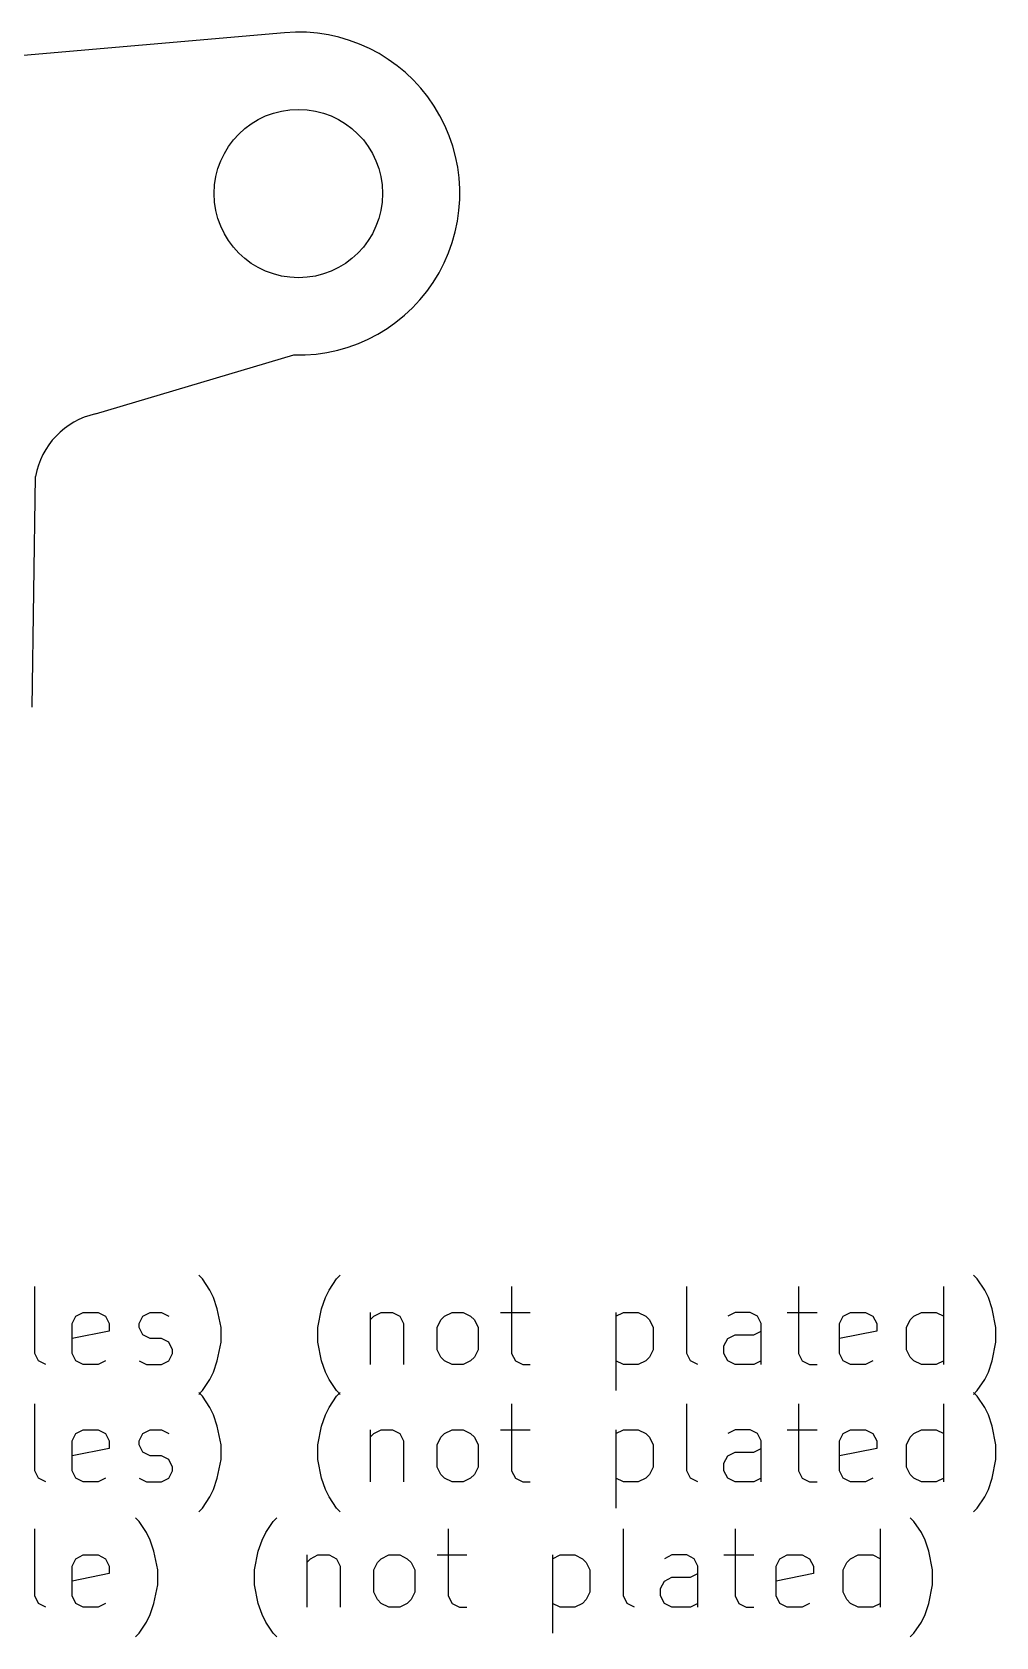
# Model space of a CAD drawing. Extents: x 113.9 to 184.1, y -120.5 to -69.2.
# Drawn here: x 159.42 to 184.05, y -120.46 to -79.43 of the extents above; entities that cross this region are included whole.
import ezdxf

# ---------------------------------------------------------------- set-up
doc = ezdxf.new("R2010")
doc.units = 0
doc.layers.add('BLACK', color=7, linetype='CONTINUOUS')

msp = doc.modelspace()

# ---------------------------------------------------------------- linework, layer by layer
at = {"layer": 'BLACK', "linetype": 'CONTINUOUS'}
for p, q in [((165.863593, -79.450472), (158.607673, -80.085282)), ((161.032214, -89.195196), (166.107598, -87.688143)), ((159.415035, -96.692033), (159.503261, -90.792896)), ((159.483334, -113.215182), (159.483334, -111.500897)), ((163.769049, -111.31042), (163.673811, -111.215182)), ((163.959525, -111.596135), (163.769049, -111.31042)), ((164.054763, -111.786611), (163.959525, -111.596135)), ((166.911906, -111.786611), (167.007144, -111.596135)), ((167.007144, -111.596135), (167.19762, -111.31042)), ((167.19762, -111.31042), (167.292859, -111.215182)), ((171.673811, -111.500897), (171.673811, -113.215182)), ((176.150002, -113.215182), (176.150002, -111.500897)), ((179.007145, -111.500897), (179.007145, -113.215182)), ((182.721431, -113.500897), (182.721431, -111.500897)), ((183.578574, -111.31042), (183.483336, -111.215182)), ((183.76905, -111.596135), (183.578574, -111.31042)), ((183.864288, -111.786611), (183.76905, -111.596135)), ((164.150001, -112.072325), (164.054763, -111.786611)), ((166.816668, -112.072325), (166.911906, -111.786611)), ((183.959526, -112.072325), (183.864288, -111.786611)), ((160.435715, -112.453278), (160.530953, -112.262801)), ((160.530953, -112.262801), (160.721429, -112.167563)), ((160.721429, -112.167563), (161.102382, -112.167563)), ((161.102382, -112.167563), (161.292858, -112.262801)), ((161.292858, -112.262801), (161.388096, -112.453278)), ((162.150001, -112.453278), (162.245239, -112.262801)), ((162.245239, -112.262801), (162.435715, -112.167563)), ((162.435715, -112.167563), (162.721429, -112.167563)), ((162.721429, -112.167563), (162.911906, -112.262801)), ((164.245239, -112.548516), (164.150001, -112.072325)), ((166.72143, -112.548516), (166.816668, -112.072325)), ((168.054763, -112.167563), (168.054763, -113.500897)), ((168.054763, -112.358039), (168.150001, -112.262801)), ((168.150001, -112.262801), (168.340477, -112.167563)), ((168.340477, -112.167563), (168.626192, -112.167563)), ((168.626192, -112.167563), (168.816668, -112.262801)), ((168.816668, -112.262801), (168.911906, -112.453278)), ((169.769049, -112.548516), (169.864287, -112.358039)), ((169.864287, -112.358039), (169.959525, -112.262801)), ((169.959525, -112.262801), (170.150001, -112.167563)), ((170.150001, -112.167563), (170.435716, -112.167563)), ((170.435716, -112.167563), (170.626192, -112.262801)), ((170.626192, -112.262801), (170.72143, -112.358039)), ((170.72143, -112.358039), (170.816668, -112.548516)), ((171.388097, -112.167563), (172.150001, -112.167563)), ((174.340478, -112.167563), (174.340478, -114.167563)), ((174.340478, -112.262801), (174.530954, -112.167563)), ((174.530954, -112.167563), (174.911907, -112.167563)), ((174.911907, -112.167563), (175.102383, -112.262801)), ((175.102383, -112.262801), (175.197621, -112.358039)), ((175.197621, -112.358039), (175.292859, -112.548516)), ((177.388097, -112.167563), (177.197621, -112.262801)), ((177.76905, -112.167563), (177.388097, -112.167563)), ((177.959526, -112.262801), (177.76905, -112.167563)), ((178.054764, -112.453278), (177.959526, -112.262801)), ((178.721431, -112.167563), (179.483335, -112.167563)), ((180.054764, -112.453278), (180.150002, -112.262801)), ((180.150002, -112.262801), (180.340478, -112.167563)), ((180.340478, -112.167563), (180.721431, -112.167563)), ((180.721431, -112.167563), (180.911907, -112.262801)), ((180.911907, -112.262801), (181.007145, -112.453278)), ((181.76905, -112.548516), (181.864288, -112.358039)), ((181.864288, -112.358039), (181.959526, -112.262801)), ((181.959526, -112.262801), (182.150002, -112.167563)), ((182.150002, -112.167563), (182.530955, -112.167563)), ((182.530955, -112.167563), (182.721431, -112.262801)), ((184.054764, -112.548516), (183.959526, -112.072325)), ((160.435715, -113.215182), (160.435715, -112.453278)), ((161.388096, -112.643754), (160.435715, -112.83423)), ((161.388096, -112.453278), (161.388096, -112.643754)), ((162.150001, -112.548516), (162.150001, -112.453278)), ((162.245239, -112.738992), (162.150001, -112.548516)), ((162.435715, -112.83423), (162.245239, -112.738992)), ((164.245239, -112.929468), (164.245239, -112.548516)), ((166.72143, -112.929468), (166.72143, -112.548516)), ((168.911906, -112.453278), (168.911906, -113.500897)), ((169.769049, -113.119944), (169.769049, -112.548516)), ((170.816668, -112.548516), (170.816668, -113.119944)), ((175.292859, -112.548516), (175.292859, -113.119944)), ((177.197621, -112.83423), (177.388097, -112.738992)), ((177.388097, -112.738992), (177.864288, -112.738992)), ((177.864288, -112.738992), (178.054764, -112.643754)), ((178.054764, -113.500897), (178.054764, -112.453278)), ((180.054764, -113.215182), (180.054764, -112.453278)), ((181.007145, -112.643754), (180.054764, -112.83423)), ((181.007145, -112.453278), (181.007145, -112.643754)), ((181.76905, -113.119944), (181.76905, -112.548516)), ((184.054764, -112.929468), (184.054764, -112.548516)), ((159.578572, -113.405659), (159.483334, -113.215182)), ((160.530953, -113.405659), (160.435715, -113.215182)), ((162.721429, -112.83423), (162.435715, -112.83423)), ((162.911906, -112.929468), (162.721429, -112.83423)), ((163.007144, -113.119944), (162.911906, -112.929468)), ((162.911906, -113.405659), (163.007144, -113.215182)), ((163.007144, -113.215182), (163.007144, -113.119944)), ((164.150001, -113.405659), (164.245239, -112.929468)), ((166.816668, -113.405659), (166.72143, -112.929468)), ((169.864287, -113.31042), (169.769049, -113.119944)), ((170.816668, -113.119944), (170.72143, -113.31042)), ((171.673811, -113.215182), (171.769049, -113.405659)), ((175.292859, -113.119944), (175.197621, -113.31042)), ((176.24524, -113.405659), (176.150002, -113.215182)), ((177.102383, -113.024706), (177.197621, -112.83423)), ((177.102383, -113.215182), (177.102383, -113.024706)), ((177.197621, -113.405659), (177.102383, -113.215182)), ((179.007145, -113.215182), (179.102383, -113.405659)), ((180.150002, -113.405659), (180.054764, -113.215182)), ((181.864288, -113.31042), (181.76905, -113.119944)), ((183.959526, -113.405659), (184.054764, -112.929468)), ((159.769048, -113.500897), (159.578572, -113.405659)), ((160.721429, -113.500897), (160.530953, -113.405659)), ((161.102382, -113.500897), (160.721429, -113.500897)), ((161.292858, -113.405659), (161.102382, -113.500897)), ((162.150001, -113.405659), (162.340477, -113.500897)), ((162.340477, -113.500897), (162.721429, -113.500897)), ((162.721429, -113.500897), (162.911906, -113.405659)), ((164.054763, -113.691373), (164.150001, -113.405659)), ((166.911906, -113.691373), (166.816668, -113.405659)), ((169.959525, -113.405659), (169.864287, -113.31042)), ((170.150001, -113.500897), (169.959525, -113.405659)), ((170.435716, -113.500897), (170.150001, -113.500897)), ((170.626192, -113.405659), (170.435716, -113.500897)), ((170.72143, -113.31042), (170.626192, -113.405659)), ((171.769049, -113.405659), (171.959525, -113.500897)), ((171.959525, -113.500897), (172.150001, -113.500897)), ((174.530954, -113.500897), (174.340478, -113.405659)), ((174.911907, -113.500897), (174.530954, -113.500897)), ((175.102383, -113.405659), (174.911907, -113.500897)), ((175.197621, -113.31042), (175.102383, -113.405659)), ((176.435716, -113.500897), (176.24524, -113.405659)), ((177.388097, -113.500897), (177.197621, -113.405659)), ((177.864288, -113.500897), (177.388097, -113.500897)), ((178.054764, -113.405659), (177.864288, -113.500897)), ((179.102383, -113.405659), (179.292859, -113.500897)), ((179.292859, -113.500897), (179.483335, -113.500897)), ((180.340478, -113.500897), (180.150002, -113.405659)), ((180.721431, -113.500897), (180.340478, -113.500897)), ((180.911907, -113.405659), (180.721431, -113.500897)), ((181.959526, -113.405659), (181.864288, -113.31042)), ((182.150002, -113.500897), (181.959526, -113.405659)), ((182.530955, -113.500897), (182.150002, -113.500897)), ((182.721431, -113.405659), (182.530955, -113.500897)), ((183.864288, -113.691373), (183.959526, -113.405659)), ((163.769049, -114.167563), (163.959525, -113.881849)), ((163.959525, -113.881849), (164.054763, -113.691373)), ((167.007144, -113.881849), (166.911906, -113.691373)), ((167.19762, -114.167563), (167.007144, -113.881849)), ((183.578574, -114.167563), (183.76905, -113.881849)), ((183.76905, -113.881849), (183.864288, -113.691373)), ((163.673811, -114.262801), (163.769049, -114.167563)), ((163.769049, -114.31042), (163.673811, -114.215182)), ((163.959525, -114.596135), (163.769049, -114.31042)), ((167.007144, -114.596135), (167.19762, -114.31042)), ((167.292859, -114.262801), (167.19762, -114.167563)), ((167.19762, -114.31042), (167.292859, -114.215182)), ((183.483336, -114.262801), (183.578574, -114.167563)), ((183.578574, -114.31042), (183.483336, -114.215182)), ((183.76905, -114.596135), (183.578574, -114.31042)), ((159.483334, -116.215182), (159.483334, -114.500897)), ((164.054763, -114.786611), (163.959525, -114.596135)), ((164.150001, -115.072325), (164.054763, -114.786611)), ((166.816668, -115.072325), (166.911906, -114.786611)), ((166.911906, -114.786611), (167.007144, -114.596135)), ((171.673811, -114.500897), (171.673811, -116.215182)), ((176.150002, -116.215182), (176.150002, -114.500897)), ((179.007145, -114.500897), (179.007145, -116.215182)), ((182.721431, -116.500897), (182.721431, -114.500897)), ((183.864288, -114.786611), (183.76905, -114.596135)), ((183.959526, -115.072325), (183.864288, -114.786611)), ((160.435715, -115.453278), (160.530953, -115.262801)), ((160.530953, -115.262801), (160.721429, -115.167563)), ((160.721429, -115.167563), (161.102382, -115.167563)), ((161.102382, -115.167563), (161.292858, -115.262801)), ((161.292858, -115.262801), (161.388096, -115.453278)), ((162.150001, -115.453278), (162.245239, -115.262801)), ((162.245239, -115.262801), (162.435715, -115.167563)), ((162.435715, -115.167563), (162.721429, -115.167563)), ((162.721429, -115.167563), (162.911906, -115.262801)), ((164.245239, -115.548516), (164.150001, -115.072325)), ((166.72143, -115.548516), (166.816668, -115.072325)), ((168.054763, -115.167563), (168.054763, -116.500897)), ((168.054763, -115.358039), (168.150001, -115.262801)), ((168.150001, -115.262801), (168.340477, -115.167563)), ((168.340477, -115.167563), (168.626192, -115.167563)), ((168.626192, -115.167563), (168.816668, -115.262801)), ((168.816668, -115.262801), (168.911906, -115.453278)), ((169.864287, -115.358039), (169.959525, -115.262801)), ((169.959525, -115.262801), (170.150001, -115.167563)), ((170.150001, -115.167563), (170.435716, -115.167563)), ((170.435716, -115.167563), (170.626192, -115.262801)), ((170.626192, -115.262801), (170.72143, -115.358039)), ((171.388097, -115.167563), (172.150001, -115.167563)), ((174.340478, -115.167563), (174.340478, -117.167563)), ((174.340478, -115.262801), (174.530954, -115.167563)), ((174.530954, -115.167563), (174.911907, -115.167563)), ((174.911907, -115.167563), (175.102383, -115.262801)), ((175.102383, -115.262801), (175.197621, -115.358039)), ((177.388097, -115.167563), (177.197621, -115.262801)), ((177.76905, -115.167563), (177.388097, -115.167563)), ((177.959526, -115.262801), (177.76905, -115.167563)), ((178.054764, -115.453278), (177.959526, -115.262801)), ((178.721431, -115.167563), (179.483335, -115.167563)), ((180.054764, -115.453278), (180.150002, -115.262801)), ((180.150002, -115.262801), (180.340478, -115.167563)), ((180.340478, -115.167563), (180.721431, -115.167563)), ((180.721431, -115.167563), (180.911907, -115.262801)), ((180.911907, -115.262801), (181.007145, -115.453278)), ((181.864288, -115.358039), (181.959526, -115.262801)), ((181.959526, -115.262801), (182.150002, -115.167563)), ((182.150002, -115.167563), (182.530955, -115.167563)), ((182.530955, -115.167563), (182.721431, -115.262801)), ((184.054764, -115.548516), (183.959526, -115.072325)), ((160.435715, -116.215182), (160.435715, -115.453278)), ((161.388096, -115.643754), (160.435715, -115.83423)), ((161.388096, -115.453278), (161.388096, -115.643754)), ((162.150001, -115.548516), (162.150001, -115.453278)), ((162.245239, -115.738992), (162.150001, -115.548516)), ((164.245239, -115.929468), (164.245239, -115.548516)), ((166.72143, -115.929468), (166.72143, -115.548516)), ((168.911906, -115.453278), (168.911906, -116.500897)), ((169.769049, -115.548516), (169.864287, -115.358039)), ((169.769049, -116.119944), (169.769049, -115.548516)), ((170.72143, -115.358039), (170.816668, -115.548516)), ((170.816668, -115.548516), (170.816668, -116.119944)), ((175.197621, -115.358039), (175.292859, -115.548516)), ((175.292859, -115.548516), (175.292859, -116.119944)), ((177.864288, -115.738992), (178.054764, -115.643754)), ((178.054764, -116.500897), (178.054764, -115.453278)), ((180.054764, -116.215182), (180.054764, -115.453278)), ((181.007145, -115.643754), (180.054764, -115.83423)), ((181.007145, -115.453278), (181.007145, -115.643754)), ((181.76905, -115.548516), (181.864288, -115.358039)), ((181.76905, -116.119944), (181.76905, -115.548516)), ((184.054764, -115.929468), (184.054764, -115.548516)), ((162.435715, -115.83423), (162.245239, -115.738992)), ((162.721429, -115.83423), (162.435715, -115.83423)), ((162.911906, -115.929468), (162.721429, -115.83423)), ((163.007144, -116.119944), (162.911906, -115.929468)), ((164.150001, -116.405659), (164.245239, -115.929468)), ((166.816668, -116.405659), (166.72143, -115.929468)), ((177.102383, -116.024706), (177.197621, -115.83423)), ((177.102383, -116.215182), (177.102383, -116.024706)), ((177.197621, -115.83423), (177.388097, -115.738992)), ((177.388097, -115.738992), (177.864288, -115.738992)), ((183.959526, -116.405659), (184.054764, -115.929468)), ((159.578572, -116.405659), (159.483334, -116.215182)), ((159.769048, -116.500897), (159.578572, -116.405659)), ((160.530953, -116.405659), (160.435715, -116.215182)), ((160.721429, -116.500897), (160.530953, -116.405659)), ((161.102382, -116.500897), (160.721429, -116.500897)), ((161.292858, -116.405659), (161.102382, -116.500897)), ((162.150001, -116.405659), (162.340477, -116.500897)), ((162.340477, -116.500897), (162.721429, -116.500897)), ((162.721429, -116.500897), (162.911906, -116.405659)), ((162.911906, -116.405659), (163.007144, -116.215182)), ((163.007144, -116.215182), (163.007144, -116.119944)), ((164.054763, -116.691373), (164.150001, -116.405659)), ((166.911906, -116.691373), (166.816668, -116.405659)), ((169.864287, -116.31042), (169.769049, -116.119944)), ((169.959525, -116.405659), (169.864287, -116.31042)), ((170.150001, -116.500897), (169.959525, -116.405659)), ((170.435716, -116.500897), (170.150001, -116.500897)), ((170.626192, -116.405659), (170.435716, -116.500897)), ((170.72143, -116.31042), (170.626192, -116.405659)), ((170.816668, -116.119944), (170.72143, -116.31042)), ((171.673811, -116.215182), (171.769049, -116.405659)), ((171.769049, -116.405659), (171.959525, -116.500897)), ((171.959525, -116.500897), (172.150001, -116.500897)), ((174.530954, -116.500897), (174.340478, -116.405659)), ((174.911907, -116.500897), (174.530954, -116.500897)), ((175.102383, -116.405659), (174.911907, -116.500897)), ((175.197621, -116.31042), (175.102383, -116.405659)), ((175.292859, -116.119944), (175.197621, -116.31042)), ((176.24524, -116.405659), (176.150002, -116.215182)), ((176.435716, -116.500897), (176.24524, -116.405659)), ((177.197621, -116.405659), (177.102383, -116.215182)), ((177.388097, -116.500897), (177.197621, -116.405659)), ((177.864288, -116.500897), (177.388097, -116.500897)), ((178.054764, -116.405659), (177.864288, -116.500897)), ((179.007145, -116.215182), (179.102383, -116.405659)), ((179.102383, -116.405659), (179.292859, -116.500897)), ((179.292859, -116.500897), (179.483335, -116.500897)), ((180.150002, -116.405659), (180.054764, -116.215182)), ((180.340478, -116.500897), (180.150002, -116.405659)), ((180.721431, -116.500897), (180.340478, -116.500897)), ((180.911907, -116.405659), (180.721431, -116.500897)), ((181.864288, -116.31042), (181.76905, -116.119944)), ((181.959526, -116.405659), (181.864288, -116.31042)), ((182.150002, -116.500897), (181.959526, -116.405659)), ((182.530955, -116.500897), (182.150002, -116.500897)), ((182.721431, -116.405659), (182.530955, -116.500897)), ((183.864288, -116.691373), (183.959526, -116.405659)), ((163.769049, -117.167563), (163.959525, -116.881849)), ((163.959525, -116.881849), (164.054763, -116.691373)), ((167.007144, -116.881849), (166.911906, -116.691373)), ((167.19762, -117.167563), (167.007144, -116.881849)), ((183.578574, -117.167563), (183.76905, -116.881849)), ((183.76905, -116.881849), (183.864288, -116.691373)), ((163.673811, -117.262801), (163.769049, -117.167563)), ((167.292859, -117.262801), (167.19762, -117.167563)), ((183.483336, -117.262801), (183.578574, -117.167563)), ((159.483334, -119.415182), (159.483334, -117.700897)), ((162.150001, -117.51042), (162.054763, -117.415182)), ((162.340477, -117.796135), (162.150001, -117.51042)), ((165.388096, -117.796135), (165.578572, -117.51042)), ((165.578572, -117.51042), (165.673811, -117.415182)), ((170.054763, -117.700897), (170.054763, -119.415182)), ((174.530954, -119.415182), (174.530954, -117.700897)), ((177.388097, -117.700897), (177.388097, -119.415182)), ((181.102383, -119.700897), (181.102383, -117.700897)), ((181.959526, -117.51042), (181.864288, -117.415182)), ((182.150002, -117.796135), (181.959526, -117.51042)), ((162.435715, -117.986611), (162.340477, -117.796135)), ((162.530953, -118.272325), (162.435715, -117.986611)), ((165.19762, -118.272325), (165.292858, -117.986611)), ((165.292858, -117.986611), (165.388096, -117.796135)), ((182.24524, -117.986611), (182.150002, -117.796135)), ((182.340478, -118.272325), (182.24524, -117.986611)), ((160.435715, -118.653278), (160.530953, -118.462801)), ((160.530953, -118.462801), (160.721429, -118.367563)), ((160.721429, -118.367563), (161.102382, -118.367563)), ((161.102382, -118.367563), (161.292858, -118.462801)), ((161.292858, -118.462801), (161.388096, -118.653278)), ((162.626191, -118.748516), (162.530953, -118.272325)), ((165.102382, -118.748516), (165.19762, -118.272325)), ((166.435715, -118.367563), (166.435715, -119.700897)), ((166.435715, -118.558039), (166.530953, -118.462801)), ((166.530953, -118.462801), (166.721429, -118.367563)), ((166.721429, -118.367563), (167.007144, -118.367563)), ((167.007144, -118.367563), (167.19762, -118.462801)), ((167.19762, -118.462801), (167.292858, -118.653278)), ((168.150001, -118.748516), (168.245239, -118.558039)), ((168.245239, -118.558039), (168.340477, -118.462801)), ((168.340477, -118.462801), (168.530953, -118.367563)), ((168.530953, -118.367563), (168.816668, -118.367563)), ((168.816668, -118.367563), (169.007144, -118.462801)), ((169.007144, -118.462801), (169.102382, -118.558039)), ((169.102382, -118.558039), (169.19762, -118.748516)), ((169.769049, -118.367563), (170.530953, -118.367563)), ((172.72143, -118.367563), (172.72143, -120.367563)), ((172.72143, -118.462801), (172.911906, -118.367563)), ((172.911906, -118.367563), (173.292859, -118.367563)), ((173.292859, -118.367563), (173.483335, -118.462801)), ((173.483335, -118.462801), (173.578573, -118.558039)), ((173.578573, -118.558039), (173.673811, -118.748516)), ((175.769049, -118.367563), (175.578573, -118.462801)), ((176.150002, -118.367563), (175.769049, -118.367563)), ((176.340478, -118.462801), (176.150002, -118.367563)), ((176.435716, -118.653278), (176.340478, -118.462801)), ((177.102383, -118.367563), (177.864287, -118.367563)), ((178.435716, -118.653278), (178.530954, -118.462801)), ((178.530954, -118.462801), (178.72143, -118.367563)), ((178.72143, -118.367563), (179.102383, -118.367563)), ((179.102383, -118.367563), (179.292859, -118.462801)), ((179.292859, -118.462801), (179.388097, -118.653278)), ((180.150002, -118.748516), (180.24524, -118.558039)), ((180.24524, -118.558039), (180.340478, -118.462801)), ((180.340478, -118.462801), (180.530954, -118.367563)), ((180.530954, -118.367563), (180.911907, -118.367563)), ((180.911907, -118.367563), (181.102383, -118.462801)), ((182.435716, -118.748516), (182.340478, -118.272325)), ((160.435715, -119.415182), (160.435715, -118.653278)), ((161.388096, -118.843754), (160.435715, -119.03423)), ((161.388096, -118.653278), (161.388096, -118.843754)), ((162.626191, -119.129468), (162.626191, -118.748516)), ((165.102382, -119.129468), (165.102382, -118.748516)), ((167.292858, -118.653278), (167.292858, -119.700897)), ((168.150001, -119.319944), (168.150001, -118.748516)), ((169.19762, -118.748516), (169.19762, -119.319944)), ((173.673811, -118.748516), (173.673811, -119.319944)), ((175.578573, -119.03423), (175.769049, -118.938992)), ((175.769049, -118.938992), (176.24524, -118.938992)), ((176.24524, -118.938992), (176.435716, -118.843754)), ((176.435716, -119.700897), (176.435716, -118.653278)), ((178.435716, -119.415182), (178.435716, -118.653278)), ((179.388097, -118.843754), (178.435716, -119.03423)), ((179.388097, -118.653278), (179.388097, -118.843754)), ((180.150002, -119.319944), (180.150002, -118.748516)), ((182.435716, -119.129468), (182.435716, -118.748516)), ((162.530953, -119.605659), (162.626191, -119.129468)), ((165.19762, -119.605659), (165.102382, -119.129468)), ((168.245239, -119.51042), (168.150001, -119.319944)), ((169.19762, -119.319944), (169.102382, -119.51042)), ((173.673811, -119.319944), (173.578573, -119.51042)), ((175.483335, -119.224706), (175.578573, -119.03423)), ((175.483335, -119.415182), (175.483335, -119.224706)), ((180.24524, -119.51042), (180.150002, -119.319944)), ((182.340478, -119.605659), (182.435716, -119.129468)), ((159.578572, -119.605659), (159.483334, -119.415182)), ((159.769048, -119.700897), (159.578572, -119.605659)), ((160.530953, -119.605659), (160.435715, -119.415182)), ((160.721429, -119.700897), (160.530953, -119.605659)), ((161.102382, -119.700897), (160.721429, -119.700897)), ((161.292858, -119.605659), (161.102382, -119.700897)), ((162.435715, -119.891373), (162.530953, -119.605659)), ((165.292858, -119.891373), (165.19762, -119.605659)), ((168.340477, -119.605659), (168.245239, -119.51042)), ((168.530953, -119.700897), (168.340477, -119.605659)), ((168.816668, -119.700897), (168.530953, -119.700897)), ((169.007144, -119.605659), (168.816668, -119.700897)), ((169.102382, -119.51042), (169.007144, -119.605659)), ((170.054763, -119.415182), (170.150001, -119.605659)), ((170.150001, -119.605659), (170.340477, -119.700897)), ((170.340477, -119.700897), (170.530953, -119.700897)), ((172.911906, -119.700897), (172.72143, -119.605659)), ((173.292859, -119.700897), (172.911906, -119.700897)), ((173.483335, -119.605659), (173.292859, -119.700897)), ((173.578573, -119.51042), (173.483335, -119.605659)), ((174.626192, -119.605659), (174.530954, -119.415182)), ((174.816668, -119.700897), (174.626192, -119.605659)), ((175.578573, -119.605659), (175.483335, -119.415182)), ((175.769049, -119.700897), (175.578573, -119.605659)), ((176.24524, -119.700897), (175.769049, -119.700897)), ((176.435716, -119.605659), (176.24524, -119.700897)), ((177.388097, -119.415182), (177.483335, -119.605659)), ((177.483335, -119.605659), (177.673811, -119.700897)), ((177.673811, -119.700897), (177.864287, -119.700897)), ((178.530954, -119.605659), (178.435716, -119.415182)), ((178.72143, -119.700897), (178.530954, -119.605659)), ((179.102383, -119.700897), (178.72143, -119.700897)), ((179.292859, -119.605659), (179.102383, -119.700897)), ((180.340478, -119.605659), (180.24524, -119.51042)), ((180.530954, -119.700897), (180.340478, -119.605659)), ((180.911907, -119.700897), (180.530954, -119.700897)), ((181.102383, -119.605659), (180.911907, -119.700897)), ((182.24524, -119.891373), (182.340478, -119.605659)), ((162.150001, -120.367563), (162.340477, -120.081849)), ((162.340477, -120.081849), (162.435715, -119.891373)), ((165.388096, -120.081849), (165.292858, -119.891373)), ((165.578572, -120.367563), (165.388096, -120.081849)), ((181.959526, -120.367563), (182.150002, -120.081849)), ((182.150002, -120.081849), (182.24524, -119.891373)), ((162.054763, -120.462801), (162.150001, -120.367563)), ((165.673811, -120.462801), (165.578572, -120.367563)), ((181.864288, -120.462801), (181.959526, -120.367563))]:
    msp.add_line(p, q, dxfattribs=at)
at = {"layer": 'BLACK'}
msp.add_circle((166.223328, -83.562265), 2.15265, dxfattribs=at)
for centre, radius, start, end in [((166.223329, -83.562265), 4.1275, -91.6067393, 95.0000213), ((161.471698, -91.146201), 1.999893, 102.6945803, 169.8245853)]:
    msp.add_arc(centre, radius, start, end, dxfattribs=at)

doc.saveas('drawing.dxf')
